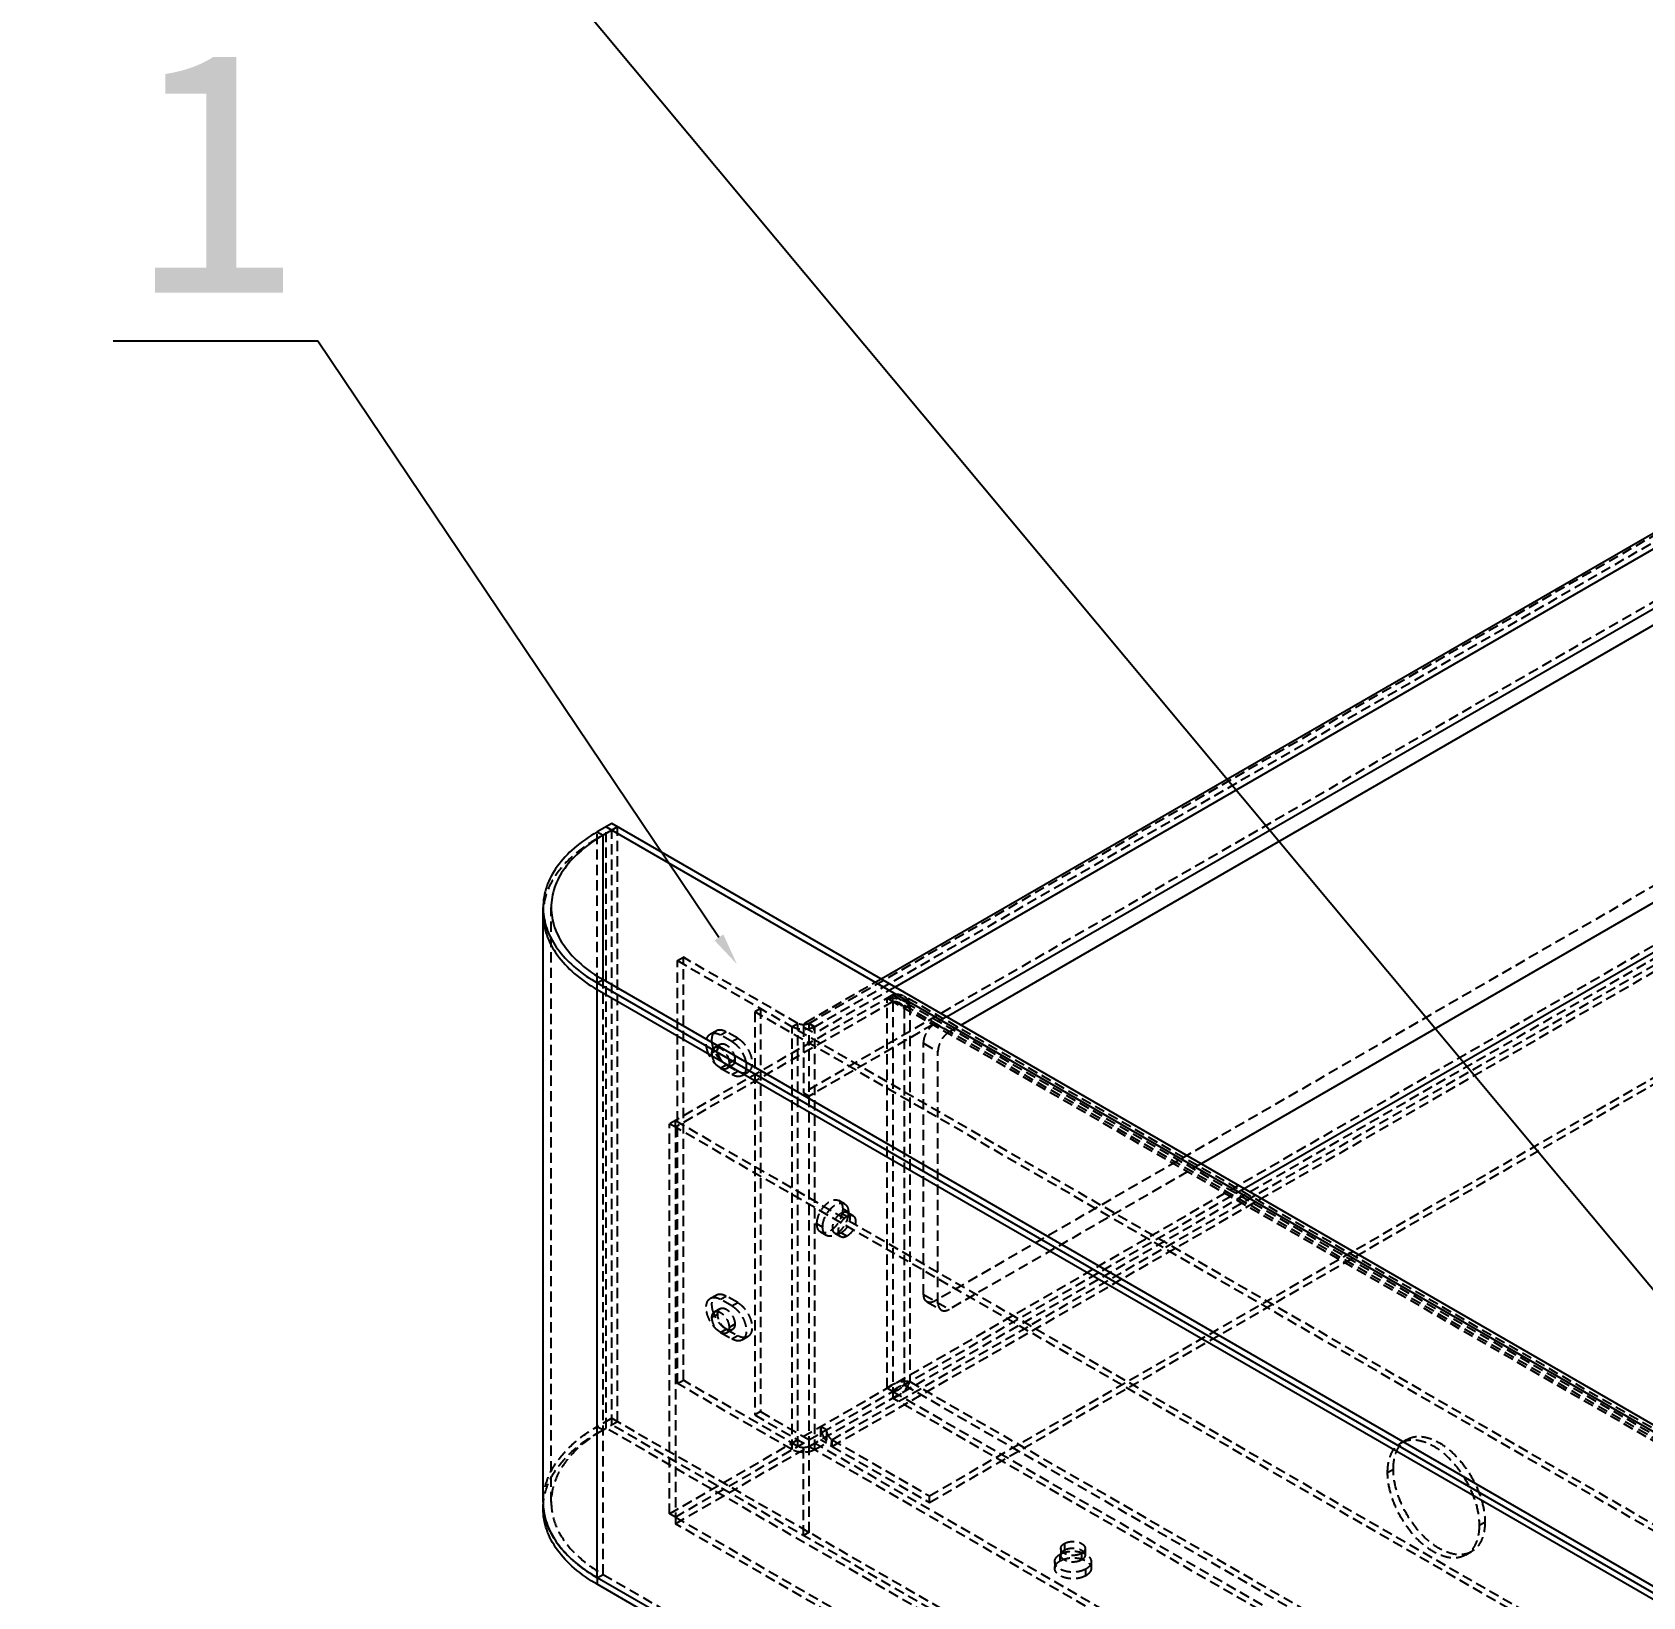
# Model space of a CAD drawing. Header units: millimetres. Extents: x 10653 to 40244, y 19163 to 29561.
# Drawn here: x 17474.9 to 17674, y 20081.7 to 20275 of the extents above; entities that cross this region are included whole.
import ezdxf
from ezdxf import colors
from ezdxf.entities.mleader import LeaderData, LeaderLine
from ezdxf.math import Vec2, Vec3

# ---------------------------------------------------------------- set-up
doc = ezdxf.new("R2010")
doc.units = ezdxf.units.MM
doc.linetypes.add('HIDDEN', pattern=[1.905, 1.27, -0.635])
doc.layers.add('02___PRT_ALL_AXES', color=7, linetype='Continuous')
doc.layers.add('DEFAULT_2', color=8, linetype='HIDDEN')

msp = doc.modelspace()

# ---------------------------------------------------------------- linework, layer by layer
at = {"color": 3, "linetype": 'Continuous'}
for p, q in [((17852.613, 20315.491), (17579.878, 20158.029)), ((17852.406, 20313.4), (17581.585, 20157.043)), ((17589.717, 20152.348), (17849.224, 20302.174)), ((17849.224, 20267.88), (17619.416, 20135.202)), ((17624.72, 20132.14), (17852.406, 20263.594)), ((17546.583, 20177.251), (17544.787, 20176.214)), ((17864.783, 19993.543), (17546.583, 20177.251)), ((17538.092, 20093.397), (17538.092, 20166.882)), ((17538.134, 20166.085), (17538.135, 20166.074)), ((17544.787, 20084.064), (17544.787, 20157.549)), ((17544.787, 20157.549), (17830.658, 19992.506)), ((17538.135, 20092.589), (17538.134, 20092.6)), ((17830.658, 19919.02), (17544.787, 20084.064))]:
    msp.add_line(p, q, dxfattribs=at)
at = {"color": 7, "linetype": 'Continuous'}
for p, q in [((17587.95, 20153.369), (17847.456, 20303.194)), ((17547.29, 20176.843), (17545.494, 20175.806)), ((17545.876, 20176.843), (17864.076, 19993.134)), ((17544.787, 20176.214), (17545.494, 20175.806)), ((17545.494, 20157.958), (17545.494, 20175.806)), ((17544.787, 20157.549), (17545.495, 20157.958)), ((17544.787, 20156.733), (17830.658, 19991.689)), ((17545.495, 20157.958), (17831.365, 19992.914)), ((17538.092, 20093.397), (17538.092, 20092.58)), ((17544.787, 20084.064), (17544.787, 20083.248)), ((17830.658, 19918.204), (17544.787, 20083.248))]:
    msp.add_line(p, q, dxfattribs=at)
at = {"color": 3, "linetype": 'Continuous'}
for centre in [(17545.745, 20166.883), (17545.745, 20093.397)]:
    msp.add_arc(centre, 7.653, 180.00656, 185.98401, dxfattribs=at)
for points, knots in [([(17544.787, 20176.214), (17543.784, 20175.635), (17541.964, 20174.382), (17539.79, 20172.095), (17538.413, 20169.568), (17538.092, 20167.752), (17538.092, 20166.882)], [0, 0, 0, 0, 0.2898038, 0.5490502, 0.7822287, 1, 1, 1, 1]), ([(17538.135, 20166.074), (17538.22, 20165.266), (17538.674, 20163.606), (17540.083, 20161.319), (17542.16, 20159.24), (17543.858, 20158.086), (17544.787, 20157.549)], [0, 0, 0, 0, 0.2179865, 0.4528063, 0.7124144, 1, 1, 1, 1]), ([(17538.135, 20092.589), (17538.22, 20091.78), (17538.674, 20090.121), (17540.083, 20087.834), (17542.16, 20085.755), (17543.858, 20084.601), (17544.787, 20084.064)], [0, 0, 0, 0, 0.2179865, 0.4528063, 0.7124144, 1, 1, 1, 1]), ([(17538.466, 20091.017), (17538.425, 20091.147), (17538.276, 20091.661), (17538.177, 20092.191), (17538.135, 20092.589)], [0, 0, 0, 0, 0.2529818, 1, 1, 1, 1]), ([(17539.127, 20089.47), (17539.059, 20089.596), (17538.803, 20090.096), (17538.593, 20090.619), (17538.466, 20091.017)], [0, 0, 0, 0, 0.2550086, 1, 1, 1, 1]), ([(17540.106, 20087.98), (17540.012, 20088.1), (17539.656, 20088.576), (17539.337, 20089.081), (17539.127, 20089.47)], [0, 0, 0, 0, 0.2562049, 1, 1, 1, 1]), ([(17541.389, 20086.569), (17541.271, 20086.681), (17540.818, 20087.128), (17540.397, 20087.607), (17540.106, 20087.98)], [0, 0, 0, 0, 0.2566285, 1, 1, 1, 1]), ([(17542.957, 20085.257), (17542.816, 20085.361), (17542.273, 20085.773), (17541.755, 20086.219), (17541.389, 20086.569)], [0, 0, 0, 0, 0.2565319, 1, 1, 1, 1]), ([(17544.787, 20084.064), (17544.626, 20084.157), (17544, 20084.53), (17543.393, 20084.935), (17542.957, 20085.257)], [0, 0, 0, 0, 0.2559129, 1, 1, 1, 1])]:
    msp.add_open_spline(points, degree=3, knots=knots, dxfattribs=at)
at = {"color": 7, "linetype": 'Continuous'}
for points, knots in [([(17545.494, 20175.806), (17544.535, 20175.252), (17542.794, 20174.054), (17540.715, 20171.867), (17539.399, 20169.45), (17539.092, 20167.714), (17539.092, 20166.882)], [0, 0, 0, 0, 0.2898038, 0.5490502, 0.7822287, 1, 1, 1, 1]), ([(17539.092, 20166.882), (17539.092, 20166.049), (17539.399, 20164.313), (17540.715, 20161.896), (17542.794, 20159.71), (17544.535, 20158.511), (17545.495, 20157.958)], [0, 0, 0, 0, 0.2177708, 0.4509492, 0.7101957, 1, 1, 1, 1]), ([(17538.092, 20166.065), (17538.092, 20165.195), (17538.413, 20163.379), (17539.79, 20160.851), (17541.964, 20158.565), (17543.784, 20157.312), (17544.787, 20156.733)], [0, 0, 0, 0, 0.2177708, 0.4509492, 0.7101957, 1, 1, 1, 1]), ([(17544.787, 20083.248), (17543.784, 20083.827), (17541.964, 20085.08), (17539.79, 20087.366), (17538.413, 20089.894), (17538.092, 20091.709), (17538.092, 20092.58)], [0, 0, 0, 0, 0.2898043, 0.5490508, 0.7822292, 1, 1, 1, 1])]:
    msp.add_open_spline(points, degree=3, knots=knots, dxfattribs=at)
at = {"layer": '02___PRT_ALL_AXES', "color": 8, "linetype": 'HIDDEN'}
for p, q in [((17853.113, 20314.625), (17570.979, 20151.736)), ((17558.768, 20151.247), (17559.476, 20151.655)), ((17560.018, 20151.123), (17560.726, 20151.531)), ((17561.433, 20150.307), (17560.018, 20151.123)), ((17562.14, 20150.715), (17560.726, 20151.531)), ((17561.433, 20150.307), (17562.14, 20150.715)), ((17559.665, 20149.286), (17558.958, 20148.878)), ((17559.268, 20149.564), (17559.976, 20149.973)), ((17560.018, 20147.041), (17560.726, 20147.449)), ((17560.018, 20147.041), (17561.433, 20146.224)), ((17560.726, 20147.449), (17562.14, 20146.632)), ((17560.768, 20146.966), (17561.476, 20147.375)), ((17561.786, 20148.061), (17561.079, 20147.653)), ((17561.433, 20146.224), (17562.14, 20146.632)), ((17562.683, 20146.1), (17563.39, 20146.509)), ((17575.356, 20130.251), (17574.649, 20130.659)), ((17575.822, 20129.221), (17575.115, 20129.629)), ((17572.64, 20127.383), (17571.933, 20127.792)), ((17573.106, 20126.353), (17572.399, 20126.762)), ((17558.768, 20118.587), (17559.476, 20118.995)), ((17560.018, 20118.463), (17560.726, 20118.871)), ((17562.14, 20118.055), (17560.726, 20118.871)), ((17559.268, 20116.904), (17559.976, 20117.313)), ((17561.433, 20117.647), (17560.018, 20118.463)), ((17561.433, 20117.647), (17562.14, 20118.055)), ((17559.665, 20116.626), (17558.958, 20116.218)), ((17560.018, 20114.381), (17560.726, 20114.789)), ((17560.726, 20114.789), (17562.14, 20113.972)), ((17560.768, 20114.306), (17561.476, 20114.715)), ((17561.786, 20115.401), (17561.079, 20114.993)), ((17560.018, 20114.381), (17561.433, 20113.564)), ((17561.433, 20113.564), (17562.14, 20113.972)), ((17562.683, 20113.44), (17563.39, 20113.849)), ((17644.124, 20100.734), (17644.831, 20101.142)), ((17642.467, 20097.072), (17643.174, 20097.48)), ((17653.781, 20090.54), (17654.488, 20090.948)), ((17601.985, 20086.151), (17601.985, 20086.967)), ((17652.124, 20086.878), (17652.831, 20087.286)), ((17601.326, 20086.048), (17601.326, 20085.232)), ((17605.167, 20084.313), (17605.167, 20085.13)), ((17605.826, 20086.048), (17605.826, 20085.232))]:
    msp.add_line(p, q, dxfattribs=at)
for centre, radius, start, end in [((17562.882, 20150.785), 3.955, 198.58165, 201.2147), ((17561.217, 20148.133), 0.83, 256.98152, 261.24809), ((17562.882, 20118.124), 3.955, 198.58165, 201.2147)]:
    msp.add_arc(centre, radius, start, end, dxfattribs=at)
for points, knots in [([(17558.557, 20148.777), (17558.424, 20149.08), (17558.241, 20149.667), (17558.236, 20150.294), (17558.303, 20150.565)], [0, 0, 0, 0, 0.5416361, 1, 1, 1, 1]), ([(17558.303, 20150.565), (17558.338, 20150.71), (17558.444, 20150.977), (17558.654, 20151.181), (17558.768, 20151.247)], [0, 0, 0, 0, 0.5294559, 1, 1, 1, 1]), ([(17558.768, 20151.247), (17558.851, 20151.294), (17559.04, 20151.363), (17559.355, 20151.371), (17559.69, 20151.29), (17559.909, 20151.187), (17560.018, 20151.123)], [0, 0, 0, 0, 0.2177759, 0.4509439, 0.7102078, 1, 1, 1, 1]), ([(17558.981, 20150.17), (17558.959, 20150.333), (17558.945, 20150.643), (17559.019, 20151.076), (17559.191, 20151.43), (17559.376, 20151.598), (17559.475, 20151.655)], [0, 0, 0, 0, 0.2980117, 0.5608335, 0.7907804, 1, 1, 1, 1]), ([(17559.475, 20151.655), (17559.558, 20151.703), (17559.747, 20151.772), (17560.062, 20151.78), (17560.398, 20151.699), (17560.616, 20151.595), (17560.726, 20151.531)], [0, 0, 0, 0, 0.2177759, 0.4509439, 0.7102078, 1, 1, 1, 1]), ([(17562.14, 20150.715), (17562.325, 20150.608), (17562.684, 20150.332), (17563.144, 20149.809), (17563.522, 20149.193), (17563.788, 20148.535), (17563.92, 20147.888), (17563.906, 20147.3), (17563.741, 20146.812), (17563.515, 20146.581), (17563.39, 20146.509)], [0, 0, 0, 0, 0.1288238, 0.2705586, 0.417871, 0.5623729, 0.6961907, 0.8135861, 0.9130637, 1, 1, 1, 1]), ([(17560.018, 20147.041), (17559.703, 20147.223), (17559.125, 20147.751), (17558.718, 20148.41), (17558.557, 20148.777)], [0, 0, 0, 0, 0.4758544, 1, 1, 1, 1]), ([(17558.958, 20148.878), (17558.958, 20149.021), (17558.993, 20149.287), (17559.167, 20149.506), (17559.268, 20149.564)], [0, 0, 0, 0, 0.5507638, 1, 1, 1, 1]), ([(17558.996, 20148.528), (17558.99, 20148.558), (17558.968, 20148.673), (17558.958, 20148.791), (17558.958, 20148.878)], [0, 0, 0, 0, 0.2607791, 1, 1, 1, 1]), ([(17559.133, 20149.524), (17559.115, 20149.578), (17559.049, 20149.79), (17559.002, 20150.007), (17558.981, 20150.17)], [0, 0, 0, 0, 0.2583717, 1, 1, 1, 1]), ([(17560.768, 20146.966), (17560.702, 20146.928), (17560.541, 20146.881), (17560.278, 20146.914), (17560.004, 20147.036), (17559.63, 20147.313), (17559.242, 20147.806), (17559.048, 20148.281), (17558.996, 20148.528)], [0, 0, 0, 0, 0.0870054, 0.1842166, 0.2969581, 0.4253539, 0.7123494, 1, 1, 1, 1]), ([(17560.256, 20147.794), (17560.142, 20147.895), (17559.701, 20148.349), (17559.368, 20148.906), (17559.195, 20149.353)], [0, 0, 0, 0, 0.2415409, 1, 1, 1, 1]), ([(17559.268, 20149.564), (17559.343, 20149.608), (17559.532, 20149.656), (17559.835, 20149.595), (17560.144, 20149.426), (17560.55, 20149.066), (17560.932, 20148.476), (17561.079, 20147.921), (17561.079, 20147.653)], [0, 0, 0, 0, 0.0871471, 0.1868619, 0.3045423, 0.4386847, 0.7301363, 1, 1, 1, 1]), ([(17559.665, 20149.286), (17559.665, 20149.315), (17559.668, 20149.425), (17559.686, 20149.535), (17559.71, 20149.612)], [0, 0, 0, 0, 0.2652538, 1, 1, 1, 1]), ([(17560.36, 20147.735), (17560.149, 20147.946), (17559.822, 20148.434), (17559.665, 20149.008), (17559.665, 20149.286)], [0, 0, 0, 0, 0.5178335, 1, 1, 1, 1]), ([(17559.754, 20149.726), (17559.767, 20149.753), (17559.822, 20149.85), (17559.905, 20149.932), (17559.976, 20149.973)], [0, 0, 0, 0, 0.2646679, 1, 1, 1, 1]), ([(17559.976, 20149.973), (17560.05, 20150.016), (17560.239, 20150.064), (17560.542, 20150.004), (17560.851, 20149.835), (17561.257, 20149.474), (17561.639, 20148.885), (17561.786, 20148.329), (17561.786, 20148.061)], [0, 0, 0, 0, 0.0871471, 0.1868619, 0.3045423, 0.4386847, 0.7301363, 1, 1, 1, 1]), ([(17561.433, 20150.307), (17561.642, 20150.186), (17562.047, 20149.864), (17562.71, 20149.053), (17563.047, 20148.293), (17563.148, 20147.768)], [0, 0, 0, 0, 0.2318922, 0.4880742, 1, 1, 1, 1]), ([(17560.726, 20147.449), (17560.685, 20147.472), (17560.52, 20147.574), (17560.366, 20147.695), (17560.256, 20147.794)], [0, 0, 0, 0, 0.2389953, 1, 1, 1, 1]), ([(17561.031, 20147.325), (17560.974, 20147.338), (17560.722, 20147.423), (17560.505, 20147.59), (17560.36, 20147.735)], [0, 0, 0, 0, 0.2215409, 1, 1, 1, 1]), ([(17561.04, 20147.348), (17561.018, 20147.267), (17560.954, 20147.117), (17560.834, 20147.004), (17560.768, 20146.966)], [0, 0, 0, 0, 0.5270969, 1, 1, 1, 1]), ([(17561.079, 20147.653), (17561.079, 20147.626), (17561.076, 20147.523), (17561.061, 20147.421), (17561.04, 20147.348)], [0, 0, 0, 0, 0.2640038, 1, 1, 1, 1]), ([(17561.476, 20147.375), (17561.448, 20147.359), (17561.328, 20147.304), (17561.19, 20147.298), (17561.091, 20147.313)], [0, 0, 0, 0, 0.2389025, 1, 1, 1, 1]), ([(17561.786, 20148.061), (17561.786, 20147.918), (17561.751, 20147.652), (17561.577, 20147.433), (17561.476, 20147.375)], [0, 0, 0, 0, 0.5507638, 1, 1, 1, 1]), ([(17562.61, 20146.435), (17562.571, 20146.445), (17562.408, 20146.494), (17562.252, 20146.567), (17562.14, 20146.632)], [0, 0, 0, 0, 0.2363872, 1, 1, 1, 1]), ([(17563.148, 20147.768), (17563.177, 20147.618), (17563.24, 20147.115), (17563.135, 20146.543), (17562.894, 20146.273)], [0, 0, 0, 0, 0.2964681, 1, 1, 1, 1]), ([(17562.683, 20146.1), (17562.6, 20146.053), (17562.411, 20145.984), (17562.096, 20145.976), (17561.761, 20146.057), (17561.542, 20146.161), (17561.433, 20146.224)], [0, 0, 0, 0, 0.2177759, 0.4509439, 0.7102078, 1, 1, 1, 1]), ([(17563.39, 20146.509), (17563.281, 20146.446), (17563.016, 20146.367), (17562.746, 20146.399), (17562.61, 20146.435)], [0, 0, 0, 0, 0.472758, 1, 1, 1, 1]), ([(17571.933, 20127.792), (17571.933, 20128.194), (17572.098, 20128.816), (17572.497, 20129.554), (17572.89, 20130.057), (17573.335, 20130.451), (17573.8, 20130.705), (17574.254, 20130.796), (17574.537, 20130.724), (17574.649, 20130.659)], [0, 0, 0, 0, 0.269567, 0.4170803, 0.5617789, 0.6957786, 0.8133334, 0.9129459, 1, 1, 1, 1]), ([(17574.649, 20130.659), (17574.723, 20130.616), (17574.862, 20130.499), (17575.069, 20130.16), (17575.115, 20129.844), (17575.115, 20129.629)], [0, 0, 0, 0, 0.218438, 0.4523161, 1, 1, 1, 1]), ([(17575.115, 20129.629), (17575.115, 20129.227), (17574.95, 20128.604), (17574.551, 20127.867), (17574.158, 20127.363), (17573.713, 20126.969), (17573.249, 20126.715), (17572.794, 20126.624), (17572.512, 20126.697), (17572.399, 20126.762)], [0, 0, 0, 0, 0.269567, 0.4170803, 0.5617789, 0.6957786, 0.8133334, 0.9129459, 1, 1, 1, 1]), ([(17572.64, 20127.383), (17572.64, 20127.785), (17572.805, 20128.408), (17573.204, 20129.145), (17573.597, 20129.649), (17574.043, 20130.043), (17574.507, 20130.297), (17574.961, 20130.388), (17575.244, 20130.316), (17575.356, 20130.251)], [0, 0, 0, 0, 0.269567, 0.4170803, 0.5617789, 0.6957786, 0.8133334, 0.9129459, 1, 1, 1, 1]), ([(17575.822, 20129.221), (17575.822, 20128.819), (17575.657, 20128.196), (17575.259, 20127.459), (17574.865, 20126.955), (17574.42, 20126.561), (17573.956, 20126.307), (17573.501, 20126.216), (17573.219, 20126.289), (17573.106, 20126.353)], [0, 0, 0, 0, 0.269567, 0.4170803, 0.5617789, 0.6957786, 0.8133334, 0.9129459, 1, 1, 1, 1]), ([(17575.356, 20130.251), (17575.43, 20130.208), (17575.569, 20130.091), (17575.777, 20129.752), (17575.822, 20129.435), (17575.822, 20129.221)], [0, 0, 0, 0, 0.218438, 0.4523161, 1, 1, 1, 1]), ([(17572.399, 20126.762), (17572.325, 20126.804), (17572.186, 20126.921), (17571.979, 20127.26), (17571.933, 20127.577), (17571.933, 20127.792)], [0, 0, 0, 0, 0.218438, 0.4523161, 1, 1, 1, 1]), ([(17573.106, 20126.353), (17573.032, 20126.396), (17572.893, 20126.513), (17572.686, 20126.852), (17572.64, 20127.169), (17572.64, 20127.383)], [0, 0, 0, 0, 0.218438, 0.4523161, 1, 1, 1, 1]), ([(17558.768, 20118.587), (17558.851, 20118.634), (17559.04, 20118.703), (17559.355, 20118.711), (17559.69, 20118.63), (17559.909, 20118.526), (17560.018, 20118.463)], [0, 0, 0, 0, 0.2177759, 0.4509439, 0.7102078, 1, 1, 1, 1]), ([(17559.133, 20116.864), (17559.057, 20117.088), (17558.953, 20117.523), (17558.948, 20118.149), (17559.108, 20118.671), (17559.344, 20118.919), (17559.475, 20118.995)], [0, 0, 0, 0, 0.3068935, 0.5764792, 0.803533, 1, 1, 1, 1]), ([(17559.475, 20118.995), (17559.558, 20119.043), (17559.747, 20119.112), (17560.062, 20119.119), (17560.398, 20119.039), (17560.616, 20118.935), (17560.726, 20118.871)], [0, 0, 0, 0, 0.2177759, 0.4509439, 0.7102078, 1, 1, 1, 1]), ([(17560.018, 20114.381), (17559.833, 20114.487), (17559.474, 20114.764), (17559.014, 20115.287), (17558.636, 20115.902), (17558.37, 20116.56), (17558.238, 20117.208), (17558.252, 20117.795), (17558.417, 20118.283), (17558.643, 20118.515), (17558.768, 20118.587)], [0, 0, 0, 0, 0.1288238, 0.2705586, 0.417871, 0.5623729, 0.6961907, 0.8135861, 0.9130637, 1, 1, 1, 1]), ([(17558.958, 20116.218), (17558.958, 20116.361), (17558.993, 20116.627), (17559.167, 20116.846), (17559.268, 20116.904)], [0, 0, 0, 0, 0.5507638, 1, 1, 1, 1]), ([(17560.726, 20114.789), (17560.384, 20114.986), (17559.768, 20115.566), (17559.351, 20116.291), (17559.195, 20116.693)], [0, 0, 0, 0, 0.4772226, 1, 1, 1, 1]), ([(17559.268, 20116.904), (17559.343, 20116.948), (17559.532, 20116.996), (17559.835, 20116.935), (17560.144, 20116.766), (17560.55, 20116.406), (17560.932, 20115.816), (17561.079, 20115.261), (17561.079, 20114.993)], [0, 0, 0, 0, 0.0871471, 0.1868619, 0.3045423, 0.4386847, 0.7301363, 1, 1, 1, 1]), ([(17559.665, 20116.626), (17559.665, 20116.655), (17559.668, 20116.765), (17559.686, 20116.875), (17559.71, 20116.952)], [0, 0, 0, 0, 0.2652538, 1, 1, 1, 1]), ([(17559.71, 20116.952), (17559.733, 20117.029), (17559.798, 20117.17), (17559.913, 20117.277), (17559.976, 20117.313)], [0, 0, 0, 0, 0.5252879, 1, 1, 1, 1]), ([(17559.976, 20117.313), (17560.05, 20117.356), (17560.239, 20117.404), (17560.542, 20117.344), (17560.851, 20117.175), (17561.257, 20116.814), (17561.639, 20116.225), (17561.786, 20115.669), (17561.786, 20115.401)], [0, 0, 0, 0, 0.0871471, 0.1868619, 0.3045423, 0.4386847, 0.7301363, 1, 1, 1, 1]), ([(17561.433, 20117.647), (17561.618, 20117.54), (17561.977, 20117.263), (17562.437, 20116.74), (17562.815, 20116.125), (17563.081, 20115.467), (17563.213, 20114.82), (17563.199, 20114.232), (17563.034, 20113.744), (17562.808, 20113.512), (17562.683, 20113.44)], [0, 0, 0, 0, 0.1288238, 0.2705586, 0.417871, 0.5623729, 0.6961907, 0.8135861, 0.9130637, 1, 1, 1, 1]), ([(17562.14, 20118.055), (17562.325, 20117.948), (17562.684, 20117.672), (17563.144, 20117.149), (17563.522, 20116.533), (17563.788, 20115.875), (17563.92, 20115.228), (17563.906, 20114.64), (17563.741, 20114.152), (17563.515, 20113.921), (17563.39, 20113.849)], [0, 0, 0, 0, 0.1288238, 0.2705586, 0.417871, 0.5623729, 0.6961907, 0.8135861, 0.9130637, 1, 1, 1, 1]), ([(17560.768, 20114.306), (17560.693, 20114.263), (17560.505, 20114.215), (17560.202, 20114.275), (17559.893, 20114.444), (17559.487, 20114.805), (17559.105, 20115.394), (17558.958, 20115.95), (17558.958, 20116.218)], [0, 0, 0, 0, 0.0871471, 0.1868619, 0.3045423, 0.4386847, 0.7301363, 1, 1, 1, 1]), ([(17561.031, 20114.664), (17560.852, 20114.706), (17560.49, 20114.913), (17560.063, 20115.388), (17559.757, 20115.979), (17559.665, 20116.417), (17559.665, 20116.626)], [0, 0, 0, 0, 0.2172363, 0.4786809, 0.7522264, 1, 1, 1, 1]), ([(17561.079, 20114.993), (17561.079, 20114.85), (17561.044, 20114.584), (17560.87, 20114.365), (17560.768, 20114.306)], [0, 0, 0, 0, 0.5507638, 1, 1, 1, 1]), ([(17561.476, 20114.715), (17561.413, 20114.678), (17561.263, 20114.632), (17561.108, 20114.647), (17561.031, 20114.664)], [0, 0, 0, 0, 0.4746761, 1, 1, 1, 1]), ([(17561.786, 20115.401), (17561.786, 20115.258), (17561.751, 20114.992), (17561.577, 20114.773), (17561.476, 20114.715)], [0, 0, 0, 0, 0.5507638, 1, 1, 1, 1]), ([(17562.683, 20113.44), (17562.6, 20113.393), (17562.411, 20113.324), (17562.096, 20113.316), (17561.761, 20113.397), (17561.542, 20113.501), (17561.433, 20113.564)], [0, 0, 0, 0, 0.2177759, 0.4509439, 0.7102078, 1, 1, 1, 1]), ([(17563.39, 20113.849), (17563.307, 20113.801), (17563.118, 20113.732), (17562.803, 20113.724), (17562.468, 20113.805), (17562.249, 20113.909), (17562.14, 20113.972)], [0, 0, 0, 0, 0.2177759, 0.4509439, 0.7102078, 1, 1, 1, 1]), ([(17642.467, 20097.072), (17642.467, 20097.477), (17642.529, 20098.248), (17642.841, 20099.307), (17643.366, 20100.167), (17643.86, 20100.582), (17644.124, 20100.734)], [0, 0, 0, 0, 0.2898085, 0.5490449, 0.7822274, 1, 1, 1, 1]), ([(17643.174, 20097.48), (17643.174, 20097.885), (17643.236, 20098.656), (17643.548, 20099.715), (17644.074, 20100.575), (17644.567, 20100.99), (17644.831, 20101.142)], [0, 0, 0, 0, 0.2898085, 0.5490449, 0.7822274, 1, 1, 1, 1]), ([(17644.124, 20100.734), (17644.321, 20100.848), (17644.756, 20101.029), (17645.474, 20101.134), (17646.245, 20101.077), (17647.364, 20100.779), (17648.796, 20099.996), (17650.378, 20098.596), (17651.776, 20096.806), (17652.876, 20094.772), (17653.59, 20092.661), (17653.781, 20091.224), (17653.781, 20090.54)], [0, 0, 0, 0, 0.0428604, 0.0874902, 0.1353244, 0.1872893, 0.3045544, 0.438225, 0.5825711, 0.7297265, 0.8713189, 1, 1, 1, 1]), ([(17644.831, 20101.142), (17645.029, 20101.256), (17645.463, 20101.437), (17646.181, 20101.542), (17646.952, 20101.485), (17648.072, 20101.187), (17649.503, 20100.405), (17651.085, 20099.004), (17652.483, 20097.214), (17653.583, 20095.181), (17654.297, 20093.07), (17654.488, 20091.632), (17654.488, 20090.948)], [0, 0, 0, 0, 0.0428604, 0.0874902, 0.1353244, 0.1872893, 0.3045544, 0.438225, 0.5825711, 0.7297265, 0.8713189, 1, 1, 1, 1]), ([(17652.124, 20086.878), (17651.927, 20086.764), (17651.492, 20086.583), (17650.775, 20086.478), (17650.004, 20086.534), (17648.884, 20086.832), (17647.452, 20087.615), (17645.871, 20089.016), (17644.473, 20090.805), (17643.373, 20092.839), (17642.659, 20094.95), (17642.467, 20096.388), (17642.467, 20097.072)], [0, 0, 0, 0, 0.0428604, 0.0874902, 0.1353244, 0.1872893, 0.3045544, 0.438225, 0.5825711, 0.7297265, 0.8713189, 1, 1, 1, 1]), ([(17652.831, 20087.286), (17652.634, 20087.172), (17652.199, 20086.991), (17651.482, 20086.886), (17650.711, 20086.943), (17649.591, 20087.241), (17648.16, 20088.023), (17646.578, 20089.424), (17645.18, 20091.214), (17644.08, 20093.247), (17643.366, 20095.358), (17643.174, 20096.796), (17643.174, 20097.48)], [0, 0, 0, 0, 0.0428604, 0.0874902, 0.1353244, 0.1872893, 0.3045544, 0.438225, 0.5825711, 0.7297265, 0.8713189, 1, 1, 1, 1]), ([(17654.488, 20090.948), (17654.488, 20090.543), (17654.427, 20089.772), (17654.114, 20088.713), (17653.589, 20087.853), (17653.095, 20087.438), (17652.831, 20087.286)], [0, 0, 0, 0, 0.2898085, 0.5490449, 0.7822274, 1, 1, 1, 1]), ([(17653.781, 20090.54), (17653.781, 20090.134), (17653.72, 20089.363), (17653.407, 20088.304), (17652.882, 20087.445), (17652.388, 20087.03), (17652.124, 20086.878)], [0, 0, 0, 0, 0.2898085, 0.5490449, 0.7822274, 1, 1, 1, 1]), ([(17601.326, 20086.048), (17601.326, 20086.134), (17601.358, 20086.313), (17601.548, 20086.662), (17601.799, 20086.86), (17601.985, 20086.967)], [0, 0, 0, 0, 0.2184351, 0.4523244, 1, 1, 1, 1]), ([(17601.985, 20086.967), (17602.333, 20087.168), (17602.955, 20087.336), (17603.793, 20087.36), (17604.426, 20087.271), (17604.99, 20087.082), (17605.442, 20086.807), (17605.748, 20086.459), (17605.826, 20086.178), (17605.826, 20086.048)], [0, 0, 0, 0, 0.2695732, 0.4170898, 0.5617908, 0.6957888, 0.8133419, 0.9129478, 1, 1, 1, 1]), ([(17605.167, 20085.13), (17604.819, 20084.929), (17604.197, 20084.761), (17603.36, 20084.737), (17602.727, 20084.826), (17602.163, 20085.014), (17601.711, 20085.29), (17601.405, 20085.638), (17601.326, 20085.919), (17601.326, 20086.048)], [0, 0, 0, 0, 0.2695732, 0.4170898, 0.5617908, 0.6957888, 0.8133419, 0.9129478, 1, 1, 1, 1]), ([(17601.326, 20085.232), (17601.326, 20085.267), (17601.336, 20085.41), (17601.387, 20085.548), (17601.441, 20085.642)], [0, 0, 0, 0, 0.243583, 1, 1, 1, 1]), ([(17605.167, 20084.313), (17604.819, 20084.112), (17604.197, 20083.944), (17603.36, 20083.921), (17602.727, 20084.01), (17602.163, 20084.198), (17601.711, 20084.473), (17601.405, 20084.821), (17601.326, 20085.102), (17601.326, 20085.232)], [0, 0, 0, 0, 0.2695732, 0.4170898, 0.5617908, 0.6957888, 0.8133419, 0.9129478, 1, 1, 1, 1]), ([(17601.441, 20085.642), (17601.45, 20085.657), (17601.488, 20085.719), (17601.532, 20085.777), (17601.569, 20085.818)], [0, 0, 0, 0, 0.2427585, 1, 1, 1, 1]), ([(17601.569, 20085.818), (17601.596, 20085.85), (17601.72, 20085.978), (17601.867, 20086.082), (17601.985, 20086.151)], [0, 0, 0, 0, 0.2338337, 1, 1, 1, 1]), ([(17601.985, 20086.151), (17602.26, 20086.309), (17602.909, 20086.519), (17603.919, 20086.56), (17604.863, 20086.353), (17605.403, 20086.025), (17605.584, 20085.818)], [0, 0, 0, 0, 0.2488514, 0.5234159, 0.7846297, 1, 1, 1, 1]), ([(17605.826, 20086.048), (17605.826, 20085.963), (17605.795, 20085.784), (17605.605, 20085.435), (17605.353, 20085.237), (17605.167, 20085.13)], [0, 0, 0, 0, 0.2184351, 0.4523244, 1, 1, 1, 1]), ([(17605.826, 20085.232), (17605.826, 20085.146), (17605.795, 20084.968), (17605.605, 20084.619), (17605.353, 20084.421), (17605.167, 20084.313)], [0, 0, 0, 0, 0.2184351, 0.4523244, 1, 1, 1, 1]), ([(17605.584, 20085.818), (17605.596, 20085.804), (17605.643, 20085.749), (17605.684, 20085.689), (17605.711, 20085.642)], [0, 0, 0, 0, 0.2578325, 1, 1, 1, 1]), ([(17605.711, 20085.642), (17605.73, 20085.61), (17605.794, 20085.482), (17605.826, 20085.338), (17605.826, 20085.232)], [0, 0, 0, 0, 0.2613174, 1, 1, 1, 1])]:
    msp.add_open_spline(points, degree=3, knots=knots, dxfattribs=at)
for points in [[(17559.71, 20149.612), (17559.722, 20149.651), (17559.736, 20149.69), (17559.754, 20149.726)], [(17562.894, 20146.273), (17562.834, 20146.205), (17562.762, 20146.146), (17562.683, 20146.1)]]:
    msp.add_open_spline(points, degree=3, dxfattribs=at)
at = {"layer": 'DEFAULT_2', "color": 8, "linetype": 'HIDDEN'}
for p, q in [((17852.406, 20315.033), (17570.271, 20152.144)), ((17852.406, 20306.868), (17570.271, 20143.979)), ((17847.456, 20268.901), (17586.535, 20118.259)), ((17553.725, 20091.968), (17851.699, 20264.002)), ((17570.979, 20100.296), (17853.113, 20263.185)), ((17573.807, 20101.113), (17853.113, 20262.369)), ((17573.807, 20100.296), (17853.113, 20261.552)), ((17585.828, 20094.172), (17865.134, 20255.429)), ((17585.828, 20093.356), (17865.134, 20254.612)), ((17545.876, 20102.541), (17545.876, 20176.843)), ((17546.583, 20102.949), (17546.583, 20177.251)), ((17547.29, 20103.358), (17547.29, 20176.843)), ((17544.787, 20157.549), (17544.787, 20176.214)), ((17545.494, 20175.806), (17544.787, 20175.398)), ((17539.092, 20093.397), (17539.092, 20166.882)), ((17554.715, 20160.309), (17555.422, 20160.717)), ((17555.422, 20108.461), (17555.422, 20160.717)), ((17569.564, 20152.552), (17555.422, 20160.717)), ((17554.715, 20108.053), (17554.715, 20160.309)), ((17554.715, 20160.309), (17856.651, 19985.99)), ((17545.495, 20084.472), (17545.495, 20157.958)), ((17579.878, 20158.029), (17570.479, 20152.602)), ((17581.585, 20157.043), (17571.686, 20151.327)), ((17581.302, 20156.063), (17553.725, 20140.142)), ((17581.302, 20155.247), (17554.432, 20139.733)), ((17580.595, 20107.481), (17580.595, 20155.655)), ((17581.302, 20155.247), (17580.595, 20155.655)), ((17581.302, 20155.247), (17581.302, 20156.063)), ((17581.302, 20156.063), (17850.004, 20000.932)), ((17581.302, 20155.247), (17581.302, 20107.073)), ((17849.297, 20000.523), (17581.302, 20155.247)), ((17849.443, 20000.777), (17582.156, 20155.092)), ((17849.943, 20001.643), (17582.656, 20155.958)), ((17582.717, 20154.43), (17583.424, 20154.838)), ((17583.424, 20154.838), (17583.424, 20108.298)), ((17564.968, 20154.389), (17564.261, 20153.981)), ((17564.261, 20153.981), (17564.261, 20104.174)), ((17845.691, 19991.501), (17564.261, 20153.981)), ((17564.968, 20154.389), (17564.968, 20104.583)), ((17568.857, 20152.144), (17569.564, 20152.552)), ((17569.564, 20100.296), (17569.564, 20152.552)), ((17587.95, 20153.369), (17570.979, 20143.571)), ((17570.979, 20100.296), (17570.979, 20152.552)), ((17571.686, 20152.144), (17570.979, 20152.552)), ((17582.717, 20154.43), (17582.717, 20107.889)), ((17586.535, 20152.552), (17588.303, 20151.531)), ((17568.857, 20099.888), (17568.857, 20152.144)), ((17570.271, 20152.144), (17570.271, 20143.979)), ((17570.271, 20152.144), (17571.686, 20151.327)), ((17571.686, 20099.888), (17571.686, 20152.144)), ((17588.303, 20151.531), (17589.717, 20152.348)), ((17585.121, 20119.075), (17585.121, 20150.103)), ((17585.121, 20150.103), (17586.888, 20149.082)), ((17586.888, 20118.055), (17586.888, 20149.082)), ((17570.271, 20143.979), (17570.979, 20143.571)), ((17554.432, 20139.733), (17554.432, 20140.55)), ((17554.432, 20140.55), (17822.427, 19985.827)), ((17553.725, 20091.968), (17553.725, 20140.142)), ((17554.432, 20139.733), (17553.725, 20140.142)), ((17554.432, 20139.733), (17554.432, 20091.56)), ((17822.427, 19985.01), (17554.432, 20139.733)), ((17619.416, 20135.202), (17588.303, 20117.238)), ((17554.432, 20091.56), (17624.72, 20132.14)), ((17575.646, 20128.71), (17574.938, 20129.119)), ((17576.395, 20128.785), (17575.688, 20129.193)), ((17575.646, 20126.261), (17574.938, 20126.669)), ((17574.896, 20126.187), (17574.188, 20126.595)), ((17585.121, 20119.075), (17588.303, 20117.238)), ((17585.535, 20118.16), (17587.303, 20117.139)), ((17554.715, 20108.053), (17555.422, 20108.461)), ((17568.857, 20099.888), (17554.715, 20108.053)), ((17569.564, 20100.296), (17555.422, 20108.461)), ((17581.302, 20107.073), (17580.595, 20107.481)), ((17581.302, 20107.073), (17581.302, 20106.256)), ((17581.302, 20107.073), (17849.297, 19952.35)), ((17582.717, 20107.889), (17849.297, 19953.983)), ((17583.424, 20108.298), (17850.004, 19954.391)), ((17849.297, 19951.533), (17581.302, 20106.256)), ((17546.583, 20103.766), (17544.787, 20102.729)), ((17544.787, 20101.912), (17547.29, 20103.358)), ((17544.787, 20102.729), (17545.494, 20102.321)), ((17546.583, 20103.766), (17864.783, 19920.057)), ((17864.783, 19919.241), (17546.583, 20102.949)), ((17564.968, 20104.583), (17564.261, 20104.174)), ((17564.261, 20104.174), (17570.979, 20100.296)), ((17564.968, 20104.583), (17846.398, 19942.103)), ((17572.393, 20102.746), (17572.393, 20101.113)), ((17573.1, 20102.337), (17572.393, 20102.746)), ((17864.076, 19918.833), (17545.876, 20102.541)), ((17573.1, 20100.704), (17572.393, 20101.113)), ((17573.1, 20102.337), (17573.1, 20100.704)), ((17573.73, 20100.343), (17573.769, 20101.136)), ((17573.807, 20100.296), (17573.807, 20101.113)), ((17573.807, 20101.113), (17585.828, 20094.172)), ((17554.432, 20090.743), (17570.979, 20100.296)), ((17570.271, 20089.273), (17570.271, 20100.704)), ((17570.979, 20089.682), (17570.979, 20100.296)), ((17570.979, 20100.296), (17841.802, 19943.94)), ((17571.686, 20099.888), (17573.1, 20100.704)), ((17573.807, 20100.296), (17585.828, 20093.356)), ((17585.828, 20093.356), (17585.828, 20094.172)), ((17554.432, 20091.56), (17553.725, 20091.968)), ((17554.432, 20091.56), (17554.432, 20090.743)), ((17554.432, 20091.56), (17822.427, 19936.836)), ((17822.427, 19936.02), (17554.432, 20090.743)), ((17570.979, 20089.682), (17570.271, 20089.273)), ((17602.076, 20087.681), (17602.076, 20086.865)), ((17602.516, 20088.294), (17602.516, 20087.477)), ((17604.637, 20087.069), (17604.637, 20086.253)), ((17605.076, 20087.681), (17605.076, 20086.865)), ((17544.787, 20084.064), (17545.495, 20084.472)), ((17545.495, 20084.472), (17831.365, 19919.429))]:
    msp.add_line(p, q, dxfattribs=at)
for centre, radius in [((17574.298, 20101.962), 0.981), ((17574.789, 20101.995), 1.963)]:
    msp.add_arc(centre, radius, 237.35962, 239.98308, dxfattribs=at)
for points, knots in [([(17544.787, 20175.398), (17543.784, 20174.818), (17541.964, 20173.565), (17539.79, 20171.279), (17538.413, 20168.751), (17538.092, 20166.936), (17538.092, 20166.065)], [0, 0, 0, 0, 0.2898038, 0.5490502, 0.7822287, 1, 1, 1, 1]), ([(17580.595, 20155.655), (17580.807, 20155.699), (17581.288, 20155.723), (17582.285, 20155.568), (17583.036, 20155.204), (17583.424, 20154.838)], [0, 0, 0, 0, 0.2151271, 0.4711467, 1, 1, 1, 1]), ([(17581.302, 20156.063), (17581.533, 20156.132), (17582.002, 20156.201), (17582.464, 20156.069), (17582.656, 20155.958)], [0, 0, 0, 0, 0.5214197, 1, 1, 1, 1]), ([(17581.302, 20155.247), (17581.45, 20155.266), (17581.748, 20155.264), (17582.031, 20155.164), (17582.156, 20155.092)], [0, 0, 0, 0, 0.508879, 1, 1, 1, 1]), ([(17581.302, 20155.247), (17581.548, 20155.208), (17582.078, 20155.022), (17582.532, 20154.672), (17582.717, 20154.43)], [0, 0, 0, 0, 0.4498534, 1, 1, 1, 1]), ([(17582.156, 20155.092), (17582.281, 20155.02), (17582.509, 20154.825), (17582.659, 20154.568), (17582.717, 20154.43)], [0, 0, 0, 0, 0.4911206, 1, 1, 1, 1]), ([(17582.656, 20155.958), (17582.847, 20155.847), (17583.193, 20155.513), (17583.368, 20155.073), (17583.424, 20154.838)], [0, 0, 0, 0, 0.4785793, 1, 1, 1, 1]), ([(17570.979, 20152.552), (17570.769, 20152.431), (17570.271, 20152.335), (17569.774, 20152.431), (17569.564, 20152.552)], [0, 0, 0, 0, 0.4999995, 1, 1, 1, 1]), ([(17570.479, 20152.602), (17570.411, 20152.563), (17570.295, 20152.417), (17570.271, 20152.239), (17570.271, 20152.144)], [0, 0, 0, 0, 0.4491842, 1, 1, 1, 1]), ([(17571.686, 20151.327), (17571.686, 20151.506), (17571.588, 20151.876), (17571.333, 20152.269), (17571.063, 20152.51), (17570.856, 20152.622), (17570.654, 20152.663), (17570.529, 20152.631), (17570.479, 20152.602)], [0, 0, 0, 0, 0.2698466, 0.5612876, 0.6954333, 0.8131217, 0.9128482, 1, 1, 1, 1]), ([(17585.121, 20150.103), (17585.121, 20150.334), (17585.208, 20150.823), (17585.511, 20151.51), (17585.954, 20152.116), (17586.334, 20152.436), (17586.535, 20152.552)], [0, 0, 0, 0, 0.2372262, 0.5000016, 0.7627761, 1, 1, 1, 1]), ([(17571.686, 20152.144), (17571.485, 20152.028), (17571.018, 20151.859), (17570.271, 20151.778), (17569.525, 20151.859), (17569.058, 20152.028), (17568.857, 20152.144)], [0, 0, 0, 0, 0.2372244, 0.4999995, 0.7627748, 1, 1, 1, 1]), ([(17588.303, 20151.531), (17588.102, 20151.416), (17587.722, 20151.096), (17587.279, 20150.49), (17586.975, 20149.803), (17586.888, 20149.314), (17586.888, 20149.082)], [0, 0, 0, 0, 0.2372239, 0.4999984, 0.7627738, 1, 1, 1, 1]), ([(17574.189, 20126.595), (17574.114, 20126.638), (17573.978, 20126.777), (17573.879, 20127.069), (17573.87, 20127.422), (17573.979, 20127.954), (17574.299, 20128.579), (17574.706, 20128.985), (17574.938, 20129.119)], [0, 0, 0, 0, 0.0871448, 0.1868524, 0.3045253, 0.4386671, 0.7301283, 1, 1, 1, 1]), ([(17574.896, 20126.186), (17574.821, 20126.23), (17574.685, 20126.368), (17574.586, 20126.661), (17574.577, 20127.014), (17574.686, 20127.546), (17575.006, 20128.171), (17575.413, 20128.576), (17575.646, 20128.71)], [0, 0, 0, 0, 0.0871448, 0.1868524, 0.3045253, 0.4386671, 0.7301283, 1, 1, 1, 1]), ([(17574.938, 20129.119), (17575.062, 20129.19), (17575.31, 20129.293), (17575.587, 20129.251), (17575.688, 20129.193)], [0, 0, 0, 0, 0.5507659, 1, 1, 1, 1]), ([(17575.688, 20129.193), (17575.763, 20129.15), (17575.899, 20129.011), (17575.998, 20128.718), (17576.007, 20128.366), (17575.898, 20127.834), (17575.578, 20127.208), (17575.17, 20126.803), (17574.938, 20126.669)], [0, 0, 0, 0, 0.0871448, 0.1868524, 0.3045253, 0.4386671, 0.7301283, 1, 1, 1, 1]), ([(17575.646, 20128.71), (17575.77, 20128.782), (17576.017, 20128.885), (17576.294, 20128.843), (17576.395, 20128.785)], [0, 0, 0, 0, 0.5507659, 1, 1, 1, 1]), ([(17576.395, 20128.785), (17576.47, 20128.741), (17576.606, 20128.603), (17576.705, 20128.31), (17576.714, 20127.957), (17576.605, 20127.425), (17576.285, 20126.8), (17575.878, 20126.395), (17575.646, 20126.261)], [0, 0, 0, 0, 0.0871448, 0.1868524, 0.3045253, 0.4386671, 0.7301283, 1, 1, 1, 1]), ([(17574.938, 20126.669), (17574.814, 20126.597), (17574.567, 20126.494), (17574.29, 20126.536), (17574.189, 20126.595)], [0, 0, 0, 0, 0.5507659, 1, 1, 1, 1]), ([(17575.646, 20126.261), (17575.521, 20126.189), (17575.274, 20126.086), (17574.997, 20126.128), (17574.896, 20126.186)], [0, 0, 0, 0, 0.5507659, 1, 1, 1, 1]), ([(17585.535, 20118.16), (17585.469, 20118.198), (17585.345, 20118.302), (17585.161, 20118.603), (17585.121, 20118.884), (17585.121, 20119.075)], [0, 0, 0, 0, 0.2184396, 0.4523086, 1, 1, 1, 1]), ([(17586.535, 20118.259), (17586.369, 20118.163), (17586.106, 20118.058), (17585.753, 20118.067), (17585.601, 20118.122), (17585.535, 20118.16)], [0, 0, 0, 0, 0.5476894, 0.781559, 1, 1, 1, 1]), ([(17586.888, 20118.055), (17586.888, 20117.864), (17586.929, 20117.583), (17587.113, 20117.281), (17587.237, 20117.177), (17587.303, 20117.139)], [0, 0, 0, 0, 0.5476914, 0.7815604, 1, 1, 1, 1]), ([(17587.303, 20117.139), (17587.369, 20117.101), (17587.52, 20117.046), (17587.873, 20117.037), (17588.137, 20117.143), (17588.303, 20117.238)], [0, 0, 0, 0, 0.218441, 0.4523106, 1, 1, 1, 1]), ([(17580.595, 20107.481), (17580.983, 20107.847), (17581.734, 20108.211), (17582.731, 20108.366), (17583.211, 20108.342), (17583.424, 20108.298)], [0, 0, 0, 0, 0.5288522, 0.7848721, 1, 1, 1, 1]), ([(17581.302, 20106.256), (17581.813, 20106.409), (17582.504, 20106.878), (17583.137, 20107.663), (17583.356, 20108.092), (17583.424, 20108.298)], [0, 0, 0, 0, 0.5288513, 0.7848712, 1, 1, 1, 1]), ([(17581.302, 20107.073), (17581.604, 20107.112), (17582.134, 20107.33), (17582.56, 20107.696), (17582.717, 20107.889)], [0, 0, 0, 0, 0.550145, 1, 1, 1, 1]), ([(17581.302, 20107.073), (17581.487, 20107.315), (17581.941, 20107.665), (17582.471, 20107.851), (17582.717, 20107.889)], [0, 0, 0, 0, 0.5501455, 1, 1, 1, 1]), ([(17538.092, 20093.397), (17538.092, 20094.267), (17538.413, 20096.082), (17539.79, 20098.61), (17541.964, 20100.897), (17543.784, 20102.15), (17544.787, 20102.729)], [0, 0, 0, 0, 0.2177713, 0.4509498, 0.7101962, 1, 1, 1, 1]), ([(17572.393, 20102.746), (17572.393, 20102.686), (17572.405, 20102.435), (17572.459, 20102.186), (17572.518, 20102.002)], [0, 0, 0, 0, 0.2346039, 1, 1, 1, 1]), ([(17538.092, 20092.58), (17538.092, 20093.451), (17538.413, 20095.266), (17539.79, 20097.794), (17541.964, 20100.08), (17543.784, 20101.333), (17544.787, 20101.912)], [0, 0, 0, 0, 0.2177713, 0.4509498, 0.7101962, 1, 1, 1, 1]), ([(17545.494, 20102.321), (17544.535, 20101.767), (17542.794, 20100.569), (17540.715, 20098.382), (17539.399, 20095.965), (17539.092, 20094.229), (17539.092, 20093.397)], [0, 0, 0, 0, 0.2898038, 0.5490502, 0.7822287, 1, 1, 1, 1]), ([(17572.518, 20102.002), (17572.627, 20101.66), (17572.95, 20101.033), (17573.448, 20100.524), (17573.73, 20100.343)], [0, 0, 0, 0, 0.5167912, 1, 1, 1, 1]), ([(17573.1, 20102.337), (17573.1, 20102.104), (17573.256, 20101.639), (17573.569, 20101.264), (17573.769, 20101.136)], [0, 0, 0, 0, 0.4965783, 1, 1, 1, 1]), ([(17570.271, 20099.55), (17570.015, 20099.55), (17569.525, 20099.603), (17569.058, 20099.772), (17568.857, 20099.888)], [0, 0, 0, 0, 0.5255501, 1, 1, 1, 1]), ([(17570.979, 20100.296), (17570.769, 20100.175), (17570.271, 20100.079), (17569.774, 20100.175), (17569.564, 20100.296)], [0, 0, 0, 0, 0.4999995, 1, 1, 1, 1]), ([(17571.686, 20099.888), (17571.485, 20099.772), (17571.018, 20099.603), (17570.528, 20099.55), (17570.271, 20099.55)], [0, 0, 0, 0, 0.4744493, 1, 1, 1, 1]), ([(17539.092, 20093.397), (17539.092, 20092.564), (17539.399, 20090.828), (17540.715, 20088.411), (17542.794, 20086.224), (17544.535, 20085.026), (17545.495, 20084.472)], [0, 0, 0, 0, 0.2177708, 0.4509492, 0.7101957, 1, 1, 1, 1]), ([(17602.076, 20087.682), (17602.076, 20087.798), (17602.179, 20088.059), (17602.392, 20088.222), (17602.516, 20088.294)], [0, 0, 0, 0, 0.4492314, 1, 1, 1, 1]), ([(17604.637, 20087.069), (17604.405, 20086.935), (17603.85, 20086.785), (17603.149, 20086.821), (17602.634, 20086.992), (17602.333, 20087.176), (17602.128, 20087.408), (17602.076, 20087.595), (17602.076, 20087.682)], [0, 0, 0, 0, 0.2698729, 0.5613351, 0.6954769, 0.8131495, 0.9128563, 1, 1, 1, 1]), ([(17602.076, 20086.865), (17602.076, 20086.982), (17602.179, 20087.243), (17602.392, 20087.406), (17602.516, 20087.477)], [0, 0, 0, 0, 0.4492314, 1, 1, 1, 1]), ([(17604.637, 20086.253), (17604.405, 20086.119), (17603.85, 20085.968), (17603.149, 20086.004), (17602.634, 20086.176), (17602.333, 20086.359), (17602.128, 20086.591), (17602.076, 20086.779), (17602.076, 20086.865)], [0, 0, 0, 0, 0.2698729, 0.5613351, 0.6954769, 0.8131495, 0.9128563, 1, 1, 1, 1]), ([(17602.516, 20088.294), (17602.748, 20088.428), (17603.302, 20088.578), (17604.004, 20088.542), (17604.519, 20088.371), (17604.82, 20088.187), (17605.024, 20087.955), (17605.076, 20087.768), (17605.076, 20087.681)], [0, 0, 0, 0, 0.2698729, 0.5613351, 0.6954769, 0.8131495, 0.9128563, 1, 1, 1, 1]), ([(17602.516, 20087.477), (17602.748, 20087.611), (17603.302, 20087.761), (17604.004, 20087.726), (17604.519, 20087.554), (17604.82, 20087.371), (17605.024, 20087.139), (17605.076, 20086.951), (17605.076, 20086.865)], [0, 0, 0, 0, 0.2698729, 0.5613351, 0.6954769, 0.8131495, 0.9128563, 1, 1, 1, 1]), ([(17605.076, 20087.681), (17605.076, 20087.564), (17604.974, 20087.304), (17604.761, 20087.141), (17604.637, 20087.069)], [0, 0, 0, 0, 0.4492314, 1, 1, 1, 1]), ([(17605.076, 20086.865), (17605.076, 20086.748), (17604.974, 20086.487), (17604.761, 20086.324), (17604.637, 20086.253)], [0, 0, 0, 0, 0.4492314, 1, 1, 1, 1])]:
    msp.add_open_spline(points, degree=3, knots=knots, dxfattribs=at)

# ---------------------------------------------------------------- leaders
at = {"lineweight": 9}
ml = msp.add_multileader_mtext('Standard', dxfattribs=at)
ml.set_content('3', color=2)
ml.set_leader_properties(color=2)
ml.build(insert=Vec2(0, 0))
ml.multileader.update_dxf_attribs({"text_left_attachment_type": 5, "text_right_attachment_type": 5, "dogleg_length": 0.36})
ctx = ml.context
ctx.base_point, ctx.char_height, ctx.plane_origin = Vec3(17485.842, 20422.634), 30, Vec3(17745.198, 20253.137)
ctx.left_attachment, ctx.right_attachment, ctx.text_align_type = 5, 5, 2
notes = []
notes.append((ctx, [(0, (1, 1, 0), (17510.202, 20422.634), (-1, 0), 0.36, [(0, [(17745.198, 20253.137)], 0, [])])]))
ctx.mtext.insert, ctx.mtext.alignment, ctx.mtext.flow_direction = Vec3(17507.842, 20458.634), 3, 5
ml = msp.add_multileader_mtext('Standard', dxfattribs=at)
ml.set_content('2', color=2)
ml.set_leader_properties(color=2)
ml.build(insert=Vec2(0, 0))
ml.multileader.update_dxf_attribs({"text_left_attachment_type": 5, "text_right_attachment_type": 5, "dogleg_length": 0.36})
ctx = ml.context
ctx.base_point, ctx.char_height, ctx.plane_origin = Vec3(17475.888, 20329.275), 30, Vec3(17832.915, 20019.942)
ctx.left_attachment, ctx.right_attachment, ctx.text_align_type = 5, 5, 2
notes.append((ctx, [(0, (1, 1, 0), (17500.248, 20329.275), (-1, 0), 0.36, [(0, [(17755.334, 20023.745)], 0, [])])]))
ctx.mtext.insert, ctx.mtext.alignment, ctx.mtext.flow_direction = Vec3(17497.888, 20365.275), 3, 5
ml = msp.add_multileader_mtext('Standard', dxfattribs=at)
ml.set_content('1', color=2)
ml.set_leader_properties(color=2)
ml.build(insert=Vec2(0, 0))
ml.multileader.update_dxf_attribs({"text_left_attachment_type": 5, "text_right_attachment_type": 5, "dogleg_length": 0.36})
ctx = ml.context
ctx.base_point, ctx.char_height, ctx.plane_origin = Vec3(17495.888, 20236.831), 30, Vec3(17562.054, 20210.695)
ctx.left_attachment, ctx.right_attachment, ctx.text_align_type = 5, 5, 2
notes.append((ctx, [(0, (1, 1, 0), (17510.248, 20236.831), (-1, 0), 0.36, [(0, [(17562.054, 20159.858)], 0, [])])]))
ctx.mtext.insert, ctx.mtext.alignment, ctx.mtext.flow_direction = Vec3(17507.888, 20272.831), 3, 5
for ctx, leaders in notes:
    for number, flags, end, landing, length, lines in leaders:
        leader = LeaderData()
        leader.index, (leader.has_last_leader_line, leader.has_dogleg_vector, leader.attachment_direction) = number, flags
        leader.last_leader_point, leader.dogleg_vector, leader.dogleg_length = Vec3(end), Vec3(landing), length
        for number, points, colour, breaks in lines:
            line = LeaderLine()
            line.index, line.vertices, line.color, line.breaks = number, Vec3.list(points), colors.encode_raw_color(colour), breaks
            leader.lines.append(line)
        ctx.leaders.append(leader)

doc.saveas('drawing.dxf')
